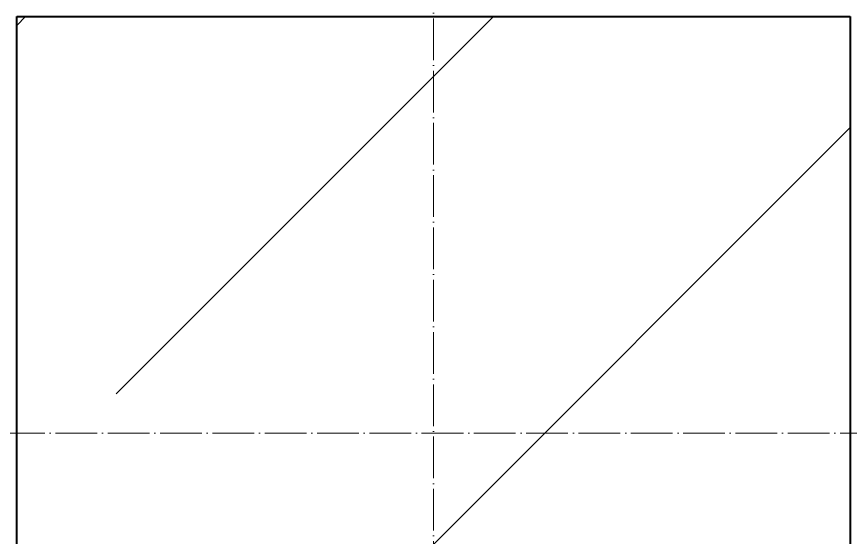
# Model space of a CAD drawing. Header units: millimetres. Extents: x -60946 to 138510, y -262288 to 24501.
# Drawn here: x 49409.4 to 49809.4, y -94594.1 to -94344.1 of the extents above; entities that cross this region are included whole.
import ezdxf

# ---------------------------------------------------------------- set-up
doc = ezdxf.new("R2010")
doc.units = ezdxf.units.MM
doc.linetypes.add('ADSK_Линия сетки', pattern=[25, 20, -2.5, 0, -2.5])
doc.layers.add('Несущие колонны', color=7, linetype='Continuous', lineweight=18)
doc.layers.add('Оси', color=7, linetype='Continuous', lineweight=9)

# ---------------------------------------------------------------- blocks, each defined once
blk = doc.blocks.new('ADSK_КолоннаЖБ_Прямоугольная - 400x400 мм-1807143-Кладочный план 2-го этаж')
at = {"layer": 'Несущие колонны', "lineweight": 40}
for p, q in [((-200, 200), (200, 200)), ((-200, -200), (-200, 200)), ((200, 200), (200, -200)), ((200, -200), (-200, -200))]:
    blk.add_line(p, q, dxfattribs=at)

msp = doc.modelspace()

# ---------------------------------------------------------------- hatches: boundary and pattern name
at = {"layer": 'Несущие колонны', "lineweight": 9}
h = msp.add_hatch(dxfattribs=at)
h.set_pattern_fill('FP_1', color=256, style=0, pattern_type=2)
h.set_pattern_definition([(45, (9.36, -97949.04), (-224.5064, 224.5064), []), (45, (233.87, -97949.04), (-224.5064, 224.5064), [396.875, -79.375, 3.353, -76.022])])
h.paths.add_polyline_path([(49409.3615, -94744.0666), (49809.3615, -94744.0666), (49809.3615, -94344.0666), (49409.3615, -94344.0666)])

# ---------------------------------------------------------------- linework, layer by layer
for p, q in [((49409.3615, -94344.0666), (49409.3615, -94744.0666)), ((49809.3615, -94744.0666), (49809.3615, -94344.0666))]:
    msp.add_line(p, q, dxfattribs=at)
at = {"layer": 'Оси', "linetype": 'ADSK_Линия сетки', "lineweight": 5}
for p, q in [((49609.3615, -108922.9178), (49609.3615, -87921.5904)), ((62525.08, -94544.0666), (-25230.7352, -94544.0666))]:
    msp.add_line(p, q, dxfattribs=at)

# ---------------------------------------------------------------- block references
at = {"layer": 'Несущие колонны', "lineweight": 40, "rotation": 89.9999999999999}
msp.add_blockref('ADSK_КолоннаЖБ_Прямоугольная - 400x400 мм-1807143-Кладочный план 2-го этаж', (49609.3615, -94544.0666), dxfattribs=at)

doc.saveas('drawing.dxf')
